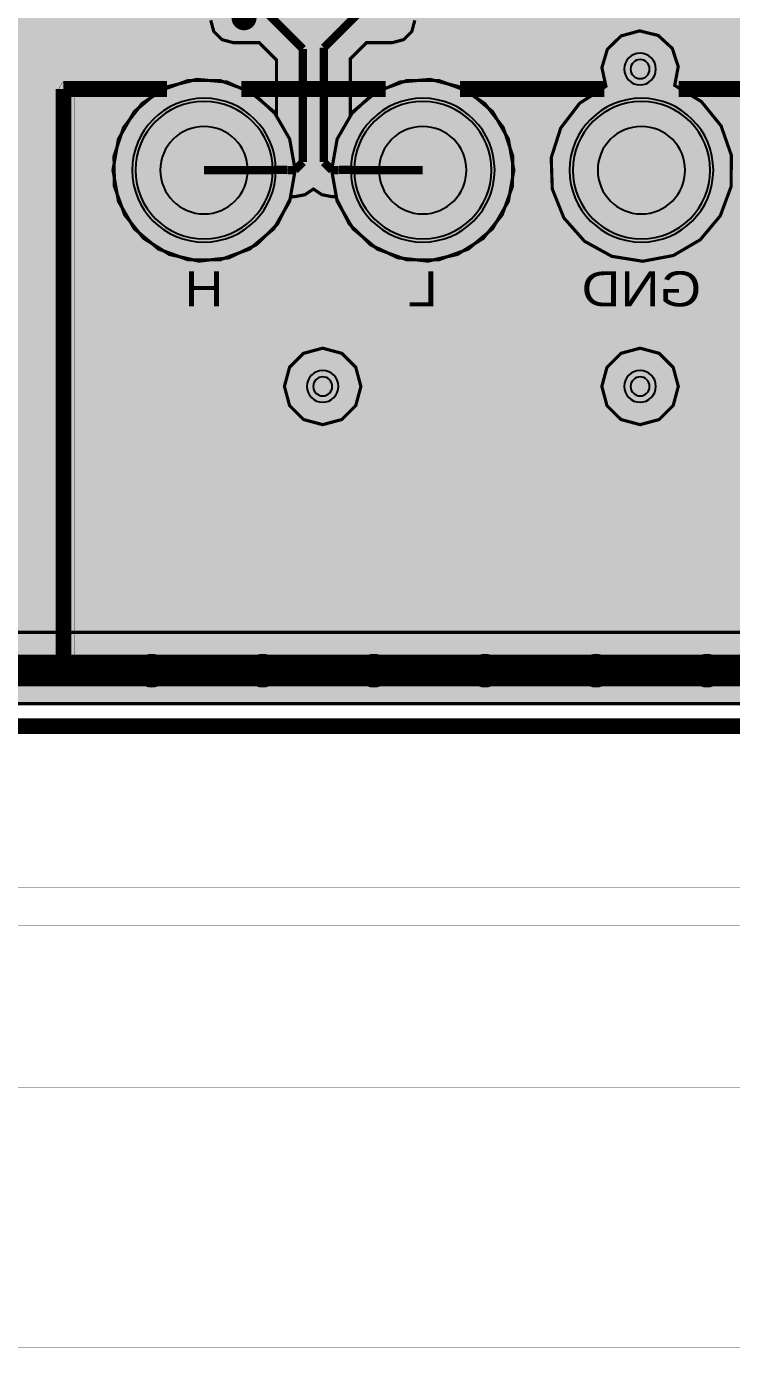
# Model space of a CAD drawing. Header units: millimetres. Extents: x -61 to 56, y -72 to 70.
# Drawn here: x 14.66 to 25.94, y -72.45 to -51.3 of the extents above; entities that cross this region are included whole.
import ezdxf
from ezdxf.enums import TextEntityAlignment as Align

# ---------------------------------------------------------------- set-up
doc = ezdxf.new("R2010")
doc.units = ezdxf.units.MM
doc.header["$MEASUREMENT"] = 0
for name, color, linetype, true_color in [('02GND', 7, 'Continuous', 0x999966), ('03POWER', 7, 'Continuous', 0x008000), ('Board-Outline-Layer', 7, 'Continuous', 0xff00ff), ('Bottom-Layer', 7, 'Continuous', 0x0000ff), ('Bottom-Paste-Mask-Layer', 7, 'Continuous', 0x800000), ('Bottom-Silkscreen-Layer', 7, 'Continuous', 0x66cc33), ('Bottom-Solder-Mask-Layer', 7, 'Continuous', 0xaa00ff), ('Document-Layer', 7, 'Continuous', 0xffffff), ('Hole-Layer', 7, 'Continuous', 0x222222), ('Multi-Layer', 7, 'Continuous', 0xc0c0c0), ('Top-Layer', 7, 'Continuous', 0xff0000), ('Top-Paste-Mask-Layer', 7, 'Continuous', 0x808080), ('Top-Silkscreen-Layer', 7, 'Continuous', 0xffcc00), ('Top-Solder-Mask-Layer', 7, 'Continuous', 0x800080)]:
    doc.layers.add(name, color=color, linetype=linetype, true_color=true_color)
doc.styles.get("Standard").update_dxf_attribs({"font": 'arial.ttf'})

msp = doc.modelspace()

# ---------------------------------------------------------------- hatches: boundary and pattern name
at = {"layer": '02GND'}
for points in [[(-49.642, 52.153), (49.642, 52.153), (49.642, -62.142), (-49.642, -62.142)], [(16.042, -53.6), (16.13, -54.099), (16.383, -54.537), (16.771, -54.863), (17.247, -55.036), (17.753, -55.036), (18.229, -54.863), (18.617, -54.537), (18.87, -54.099), (18.958, -53.6), (18.87, -53.101), (18.617, -52.663), (18.229, -52.337), (17.753, -52.164), (17.247, -52.164), (16.771, -52.337), (16.383, -52.663), (16.13, -53.101)], [(19.542, -53.6), (19.63, -54.099), (19.883, -54.537), (20.271, -54.863), (20.747, -55.036), (21.253, -55.036), (21.729, -54.863), (22.117, -54.537), (22.37, -54.099), (22.458, -53.6), (22.37, -53.101), (22.117, -52.663), (21.729, -52.337), (21.253, -52.164), (20.747, -52.164), (20.271, -52.337), (19.883, -52.663), (19.63, -53.101)]]:
    msp.add_hatch(color=256, dxfattribs=at).paths.add_polyline_path(points)
at = {"layer": '03POWER'}
for points in [[(48.499, -56.042), (48.581, -56.348), (48.806, -56.572), (49.112, -56.654), (49.418, -56.571), (49.642, -56.346), (49.642, -62.142), (44.192, -62.142), (44.393, -61.957), (44.493, -61.703), (44.472, -61.43), (45.189, -61.704), (45.95, -61.804), (46.713, -61.727), (47.438, -61.475), (48.085, -61.064), (48.62, -60.514), (49.014, -59.855), (49.245, -59.123), (49.302, -58.358), (49.18, -57.601), (48.887, -56.892), (48.438, -56.269), (47.858, -55.767), (47.177, -55.412), (46.434, -55.224), (45.666, -55.212), (44.917, -55.378), (44.226, -55.712), (43.631, -56.196), (43.164, -56.805), (42.849, -57.504), (42.704, -58.258), (42.737, -59.024), (42.946, -59.763), (43.32, -60.433), (43.838, -60.999), (-43.362, -60.999), (-43.621, -61.056), (-43.831, -61.218), (-43.953, -61.453), (-43.964, -61.718), (-43.863, -61.963), (-43.667, -62.142), (-49.642, -62.142), (-49.642, -56.582), (-49.433, -56.797), (-49.148, -56.888), (-48.853, -56.832), (-49.162, -57.541), (-49.298, -58.303), (-49.253, -59.075), (-49.03, -59.816), (-48.641, -60.484), (-48.107, -61.044), (-47.458, -61.464), (-46.728, -61.722), (-45.959, -61.803), (-45.192, -61.703), (-44.469, -61.428), (-43.83, -60.992), (-43.31, -60.419), (-42.937, -59.741), (-42.732, -58.995), (-42.707, -58.222), (-42.861, -57.464), (-43.188, -56.763), (-43.668, -56.157), (-44.277, -55.679), (-44.979, -55.356), (-45.738, -55.205), (-46.511, -55.234), (-47.256, -55.443), (-47.932, -55.818), (-48.502, -56.341), (-48.5, -56.309), (-48.499, -56.277), (-48.499, 51.315), (-19.403, 51.315), (-19.629, 51.144), (-19.755, 50.889), (-19.751, 50.604), (-19.619, 50.352), (-19.388, 50.187), (-19.658, 49.977), (-19.773, 49.655), (-19.698, 49.322), (-19.455, 49.081), (-19.684, 48.858), (-19.769, 48.551), (-19.689, 48.242), (-19.463, 48.016), (-19.155, 47.934), (-18.847, 48.018), (-18.624, 48.246), (-18.545, 48.556), (-18.633, 48.863), (-18.864, 49.083), (-18.625, 49.324), (-18.551, 49.655), (-18.665, 49.975), (-18.931, 50.185), (-18.698, 50.349), (-18.565, 50.601), (-18.56, 50.887), (-18.685, 51.143), (-18.912, 51.315), (48.426, 51.315), (48.499, 51.242)], [(24.52, -55.058), (25.011, -54.966), (25.442, -54.713), (25.762, -54.33), (25.935, -53.861), (25.939, -53.362), (25.774, -52.89), (25.459, -52.502), (25.032, -52.243), (25.089, -51.941), (24.993, -51.65), (24.768, -51.443), (24.47, -51.37), (24.174, -51.451), (23.955, -51.664), (23.867, -51.958), (23.932, -52.257), (23.512, -52.528), (23.208, -52.925), (23.056, -53.401), (23.073, -53.9), (23.258, -54.364), (23.589, -54.738), (24.026, -54.979)], [(16.042, -53.6), (16.13, -54.099), (16.383, -54.537), (16.771, -54.863), (17.247, -55.036), (17.753, -55.036), (18.229, -54.863), (18.617, -54.537), (18.87, -54.099), (18.958, -53.6), (18.87, -53.101), (18.617, -52.663), (18.229, -52.337), (17.753, -52.164), (17.247, -52.164), (16.771, -52.337), (16.383, -52.663), (16.13, -53.101)], [(19.542, -53.6), (19.63, -54.099), (19.883, -54.537), (20.271, -54.863), (20.747, -55.036), (21.253, -55.036), (21.729, -54.863), (22.117, -54.537), (22.37, -54.099), (22.458, -53.6), (22.37, -53.101), (22.117, -52.663), (21.729, -52.337), (21.253, -52.164), (20.747, -52.164), (20.271, -52.337), (19.883, -52.663), (19.63, -53.101)], [(18.786, -57.062), (18.868, -57.368), (19.092, -57.592), (19.398, -57.674), (19.704, -57.592), (19.928, -57.368), (20.01, -57.062), (19.928, -56.756), (19.704, -56.532), (19.398, -56.45), (19.092, -56.532), (18.868, -56.756)], [(23.866, -57.062), (23.948, -57.368), (24.172, -57.592), (24.478, -57.674), (24.784, -57.592), (25.008, -57.368), (25.09, -57.062), (25.008, -56.756), (24.784, -56.532), (24.478, -56.45), (24.172, -56.532), (23.948, -56.756)]]:
    msp.add_hatch(color=256, dxfattribs=at).paths.add_polyline_path(points)
at = {"layer": 'Bottom-Layer'}
for points in [[(-49.642, -62.142), (-49.642, 52.153), (49.642, 52.153), (49.642, -62.142)], [(16.042, -53.6), (16.13, -54.099), (16.383, -54.537), (16.771, -54.863), (17.247, -55.036), (17.753, -55.036), (18.229, -54.863), (18.617, -54.537), (18.87, -54.099), (18.958, -53.6), (18.87, -53.101), (18.617, -52.663), (18.229, -52.337), (17.753, -52.164), (17.247, -52.164), (16.771, -52.337), (16.383, -52.663), (16.13, -53.101)], [(19.542, -53.6), (19.63, -54.099), (19.883, -54.537), (20.271, -54.863), (20.747, -55.036), (21.253, -55.036), (21.729, -54.863), (22.117, -54.537), (22.37, -54.099), (22.458, -53.6), (22.37, -53.101), (22.117, -52.663), (21.729, -52.337), (21.253, -52.164), (20.747, -52.164), (20.271, -52.337), (19.883, -52.663), (19.63, -53.101)], [(16.4, -53.6, 1), (18.6, -53.6, 1)], [(19.9, -53.6, 1), (22.1, -53.6, 1)], [(23.4, -53.6, 1), (25.6, -53.6, 1)]]:
    msp.add_hatch(color=256, dxfattribs=at).paths.add_polyline_path(points)
at = {"layer": 'Bottom-Paste-Mask-Layer'}
for points in [[(16.4, -53.6, 1), (18.6, -53.6, 1)], [(19.9, -53.6, 1), (22.1, -53.6, 1)], [(23.4, -53.6, 1), (25.6, -53.6, 1)]]:
    msp.add_hatch(color=256, dxfattribs=at).paths.add_polyline_path(points)
at = {"layer": 'Bottom-Solder-Mask-Layer'}
for points in [[(16.349, -53.6, 1), (18.651, -53.6, 1)], [(19.849, -53.6, 1), (22.151, -53.6, 1)], [(23.349, -53.6, 1), (25.651, -53.6, 1)]]:
    msp.add_hatch(color=256, dxfattribs=at).paths.add_polyline_path(points)
at = {"layer": 'Document-Layer'}
msp.add_hatch(color=256, dxfattribs=at).paths.add_polyline_path([(15.427, -52.3), (15.427, -61.373), (26.573, -61.373), (26.573, -52.3), (26.637, -52.19), (26.764, -52.19), (26.827, -52.3), (26.827, -61.5), (26.79, -61.59), (26.7, -61.627), (15.3, -61.627), (15.21, -61.59), (15.173, -61.5), (15.173, -52.3), (15.237, -52.19), (15.364, -52.19)])
msp.add_hatch(color=256, dxfattribs=at).paths.add_polyline_path([(15.427, -52.3), (15.427, -61.373), (26.573, -61.373), (26.573, -52.3), (26.637, -52.19), (26.764, -52.19), (26.827, -52.3), (26.827, -61.5), (26.79, -61.59), (26.7, -61.627), (15.3, -61.627), (15.21, -61.59), (15.173, -61.5), (15.173, -52.3), (15.237, -52.19), (15.364, -52.19)])
at = {"layer": 'Hole-Layer'}
for points in [[(16.8, -53.6, 1), (18.2, -53.6, 1)], [(20.3, -53.6, 1), (21.7, -53.6, 1)], [(23.8, -53.6, 1), (25.2, -53.6, 1)]]:
    msp.add_hatch(color=256, dxfattribs=at).paths.add_polyline_path(points)
at = {"layer": 'Multi-Layer'}
for points in [[(16.4, -53.6, 1), (18.6, -53.6, 1)], [(16.4, -53.6, 1), (18.6, -53.6, 1)], [(16.4, -53.6, 1), (18.6, -53.6, 1)], [(19.9, -53.6, 1), (22.1, -53.6, 1)], [(19.9, -53.6, 1), (22.1, -53.6, 1)], [(19.9, -53.6, 1), (22.1, -53.6, 1)], [(23.4, -53.6, 1), (25.6, -53.6, 1)], [(23.4, -53.6, 1), (25.6, -53.6, 1)], [(23.4, -53.6, 1), (25.6, -53.6, 1)]]:
    msp.add_hatch(color=256, dxfattribs=at).paths.add_polyline_path(points)
at = {"layer": 'Top-Layer'}
for points in [[(-49.642, -62.142), (-49.642, 52.153), (49.642, 52.153), (49.642, -62.142)], [(18.618, -47.308), (18.618, -47.582), (18.372, -47.828), (18.28, -47.966), (18.248, -48.128), (18.248, -49.489), (17.991, -49.746), (17.95, -49.793), (17.917, -49.845), (17.695, -49.965), (17.607, -50.2), (17.607, -51.2), (17.655, -51.379), (17.786, -51.51), (17.965, -51.558), (18.381, -51.558), (18.658, -51.835), (18.658, -52.714), (18.304, -52.384), (17.862, -52.188), (17.38, -52.147), (16.911, -52.266), (16.507, -52.533), (16.212, -52.917), (16.059, -53.376), (16.065, -53.86), (16.229, -54.315), (16.533, -54.692), (16.944, -54.948), (17.415, -55.056), (17.896, -55.003), (18.334, -54.796), (18.679, -54.458), (18.895, -54.024), (18.953, -54.024), (19.113, -53.993), (19.25, -53.903), (19.387, -53.993), (19.547, -54.024), (19.605, -54.024), (19.821, -54.458), (20.166, -54.796), (20.604, -55.003), (21.085, -55.056), (21.556, -54.948), (21.967, -54.692), (22.271, -54.315), (22.435, -53.86), (22.441, -53.376), (22.288, -52.917), (21.993, -52.533), (21.589, -52.266), (21.12, -52.147), (20.638, -52.188), (20.196, -52.384), (19.842, -52.714), (19.842, -51.816), (20.1, -51.558), (20.515, -51.558), (20.694, -51.51), (20.825, -51.379), (20.873, -51.2), (20.873, -50.2), (20.785, -49.965), (20.564, -49.845), (20.531, -49.793), (20.49, -49.746), (20.23, -49.486), (20.229, -49.477), (20.228, -49.468), (20.228, -49.342), (20.232, -49.309), (20.233, -49.276), (20.233, -48.128), (20.201, -47.966), (20.109, -47.828), (19.801, -47.52), (19.801, -47.352), (19.825, -47.328), (20.161, -47.504), (20.532, -47.581), (20.91, -47.552), (21.265, -47.42), (21.57, -47.195), (21.801, -46.895), (21.801, -47.226), (21.849, -47.405), (21.98, -47.536), (22.159, -47.584), (24.159, -47.584), (24.338, -47.536), (24.469, -47.405), (24.517, -47.226), (24.517, -45.226), (24.469, -45.046), (24.338, -44.915), (24.159, -44.867), (22.159, -44.867), (21.98, -44.915), (21.849, -45.046), (21.801, -45.226), (21.801, -45.556), (21.467, -45.165), (21.012, -44.926), (20.501, -44.873), (20.007, -45.013), (19.969, -44.976), (19.969, -44.454), (21.757, -44.454), (21.919, -44.422), (22.057, -44.33), (22.702, -43.685), (22.794, -43.547), (22.826, -43.385), (22.826, -40.19), (22.794, -40.028), (22.702, -39.89), (21.836, -39.024), (21.698, -38.932), (21.536, -38.9), (19.362, -38.9), (19.199, -38.932), (19.062, -39.024), (18.489, -39.597), (18.444, -39.649), (18.409, -39.707), (18.093, -39.742), (17.832, -39.922), (17.686, -40.205), (17.529, -39.909), (17.245, -39.731), (16.91, -39.717), (16.613, -39.871), (16.431, -40.152), (13.292, -39.016), (13.292, -38.554), (13.244, -38.375), (13.113, -38.244), (12.934, -38.196), (11.584, -38.196), (11.405, -38.244), (11.274, -38.375), (11.226, -38.554), (11.226, -38.674), (10.923, -38.66), (10.651, -38.792), (10, -38.792), (9.836, -38.819), (9.689, -38.898), (9.414, -39.025), (9.233, -39.268), (9.192, -39.569), (9.299, -39.852), (9.529, -40.049), (9.826, -40.112), (10.116, -40.024), (10.329, -39.808), (10.776, -39.808), (10.997, -39.869), (11.226, -39.845), (11.226, -39.964), (11.274, -40.143), (11.405, -40.274), (11.584, -40.322), (12.934, -40.322), (13.103, -40.28), (13.233, -40.162), (14.145, -40.492), (11.05, -40.492), (10.817, -40.538), (10.62, -40.67), (10.07, -41.22), (9.938, -41.417), (9.892, -41.65), (9.892, -44.03), (9.888, -44.113), (9.895, -44.195), (9.614, -44.217), (9.372, -44.362), (9.221, -44.601), (9.193, -44.882), (9.294, -45.145), (9.503, -45.335), (9.774, -45.412), (10.051, -45.358), (11.949, -45.358), (12.246, -45.41), (12.532, -45.314), (12.738, -45.093), (12.812, -44.8), (12.738, -44.507), (12.532, -44.286), (12.246, -44.19), (11.949, -44.242), (11.095, -44.242), (11.111, -44.137), (11.108, -44.03), (11.108, -41.902), (11.302, -41.708), (14.948, -41.708), (15.171, -41.931), (15.415, -42.115), (15.718, -42.158), (16.004, -42.05), (16.201, -41.816), (16.261, -41.516), (16.168, -41.224), (16.399, -41.308), (16.399, -41.565), (16.474, -41.87), (16.683, -42.104), (16.977, -42.213), (17.287, -42.173), (17.544, -41.993), (17.686, -41.714), (17.851, -42.018), (18.148, -42.194), (18.494, -42.194), (18.791, -42.018), (18.956, -41.714), (19.099, -41.993), (19.355, -42.173), (19.666, -42.213), (19.96, -42.104), (20.168, -41.87), (20.243, -41.565), (20.243, -40.353), (20.229, -40.215), (20.185, -40.083), (21.221, -40.083), (21.643, -40.505), (21.643, -40.625), (21.503, -40.664), (21.385, -40.747), (21.256, -40.876), (21.164, -41.014), (21.132, -41.176), (21.132, -41.466), (21.164, -41.628), (21.256, -41.766), (21.36, -41.87), (21.256, -41.974), (21.164, -42.111), (21.132, -42.273), (21.132, -42.563), (21.164, -42.726), (21.256, -42.863), (21.385, -42.993), (21.486, -43.067), (21.604, -43.109), (21.442, -43.271), (19.589, -43.271), (19.426, -43.303), (19.289, -43.395), (18.909, -43.774), (18.817, -43.912), (18.785, -44.074), (18.785, -44.976), (18.582, -45.179), (17.569, -45.179), (17.39, -45.227), (17.259, -45.358), (17.211, -45.537), (17.211, -46.914), (17.259, -47.093), (17.39, -47.224), (17.569, -47.272), (18.582, -47.272)], [(16.4, -53.6, 1), (18.6, -53.6, 1)], [(19.9, -53.6, 1), (22.1, -53.6, 1)], [(23.4, -53.6, 1), (25.6, -53.6, 1)]]:
    msp.add_hatch(color=256, dxfattribs=at).paths.add_polyline_path(points)
at = {"layer": 'Top-Paste-Mask-Layer'}
for points in [[(16.4, -53.6, 1), (18.6, -53.6, 1)], [(19.9, -53.6, 1), (22.1, -53.6, 1)], [(23.4, -53.6, 1), (25.6, -53.6, 1)]]:
    msp.add_hatch(color=256, dxfattribs=at).paths.add_polyline_path(points)
at = {"layer": 'Top-Solder-Mask-Layer'}
for points in [[(16.349, -53.6, 1), (18.651, -53.6, 1)], [(19.849, -53.6, 1), (22.151, -53.6, 1)], [(23.349, -53.6, 1), (25.651, -53.6, 1)]]:
    msp.add_hatch(color=256, dxfattribs=at).paths.add_polyline_path(points)

# ---------------------------------------------------------------- linework, layer by layer
at = {"layer": '02GND'}
for points, const_width in [([(-55.987, -65.689), (-55.987, 65.092), (56.11, 65.092), (56.11, -65.689)], 0.00508), ([(-49.642, 52.153), (49.642, 52.153), (49.642, -62.142), (-49.642, -62.142)], 0.0508), ([(16.042, -53.6), (16.13, -54.099), (16.383, -54.537), (16.771, -54.863), (17.247, -55.036), (17.753, -55.036), (18.229, -54.863), (18.617, -54.537), (18.87, -54.099), (18.958, -53.6), (18.87, -53.101), (18.617, -52.663), (18.229, -52.337), (17.753, -52.164), (17.247, -52.164), (16.771, -52.337), (16.383, -52.663), (16.13, -53.101)], 0.0508), ([(19.542, -53.6), (19.63, -54.099), (19.883, -54.537), (20.271, -54.863), (20.747, -55.036), (21.253, -55.036), (21.729, -54.863), (22.117, -54.537), (22.37, -54.099), (22.458, -53.6), (22.37, -53.101), (22.117, -52.663), (21.729, -52.337), (21.253, -52.164), (20.747, -52.164), (20.271, -52.337), (19.883, -52.663), (19.63, -53.101)], 0.0508)]:
    msp.add_lwpolyline(points, close=True, dxfattribs=dict(at, const_width=const_width))
at = {"layer": '03POWER'}
for points, const_width in [([(-61.075, -68.281), (-61.075, 70.393), (53.654, 70.393), (53.654, -68.281)], 0.00508), ([(24.52, -55.058), (25.011, -54.966), (25.442, -54.713), (25.762, -54.33), (25.935, -53.861), (25.939, -53.362), (25.774, -52.89), (25.459, -52.502), (25.032, -52.243), (25.089, -51.941), (24.993, -51.65), (24.768, -51.443), (24.47, -51.37), (24.174, -51.451), (23.955, -51.664), (23.867, -51.958), (23.932, -52.257), (23.512, -52.528), (23.208, -52.925), (23.056, -53.401), (23.073, -53.9), (23.258, -54.364), (23.589, -54.738), (24.026, -54.979)], 0.0508), ([(16.042, -53.6), (16.13, -54.099), (16.383, -54.537), (16.771, -54.863), (17.247, -55.036), (17.753, -55.036), (18.229, -54.863), (18.617, -54.537), (18.87, -54.099), (18.958, -53.6), (18.87, -53.101), (18.617, -52.663), (18.229, -52.337), (17.753, -52.164), (17.247, -52.164), (16.771, -52.337), (16.383, -52.663), (16.13, -53.101)], 0.0508), ([(19.542, -53.6), (19.63, -54.099), (19.883, -54.537), (20.271, -54.863), (20.747, -55.036), (21.253, -55.036), (21.729, -54.863), (22.117, -54.537), (22.37, -54.099), (22.458, -53.6), (22.37, -53.101), (22.117, -52.663), (21.729, -52.337), (21.253, -52.164), (20.747, -52.164), (20.271, -52.337), (19.883, -52.663), (19.63, -53.101)], 0.0508), ([(18.786, -57.062), (18.868, -57.368), (19.092, -57.592), (19.398, -57.674), (19.704, -57.592), (19.928, -57.368), (20.01, -57.062), (19.928, -56.756), (19.704, -56.532), (19.398, -56.45), (19.092, -56.532), (18.868, -56.756)], 0.0508), ([(23.866, -57.062), (23.948, -57.368), (24.172, -57.592), (24.478, -57.674), (24.784, -57.592), (25.008, -57.368), (25.09, -57.062), (25.008, -56.756), (24.784, -56.532), (24.478, -56.45), (24.172, -56.532), (23.948, -56.756)], 0.0508)]:
    msp.add_lwpolyline(points, close=True, dxfattribs=dict(at, const_width=const_width))
for points, const_width in [([(43.838, -60.999), (-43.362, -60.999)], 0.0508), ([(11.883, -61.611), (16.661, -61.611)], 0.508), ([(16.661, -61.611), (18.439, -61.611)], 0.508), ([(18.439, -61.611), (20.217, -61.611)], 0.508), ([(20.217, -61.611), (21.995, -61.611)], 0.508), ([(21.995, -61.611), (23.773, -61.611)], 0.508), ([(23.773, -61.611), (25.551, -61.611)], 0.508), ([(25.551, -61.611), (27.329, -61.611)], 0.508)]:
    msp.add_lwpolyline(points, dxfattribs=dict(at, const_width=const_width))
at = {"layer": 'Board-Outline-Layer', "const_width": 0.254}
msp.add_lwpolyline([(-50, -62.5), (-50, 62.5), (50, 62.5), (50, -62.5)], close=True, dxfattribs=at)
at = {"layer": 'Bottom-Layer'}
for points, const_width in [([(-54.628, -65.079), (-54.628, 58.07), (53.522, 58.07), (53.522, -65.079)], 0.00508), ([(-49.642, -62.142), (-49.642, 52.153), (49.642, 52.153), (49.642, -62.142)], 0.0508), ([(16.042, -53.6), (16.13, -54.099), (16.383, -54.537), (16.771, -54.863), (17.247, -55.036), (17.753, -55.036), (18.229, -54.863), (18.617, -54.537), (18.87, -54.099), (18.958, -53.6), (18.87, -53.101), (18.617, -52.663), (18.229, -52.337), (17.753, -52.164), (17.247, -52.164), (16.771, -52.337), (16.383, -52.663), (16.13, -53.101)], 0.0508), ([(19.542, -53.6), (19.63, -54.099), (19.883, -54.537), (20.271, -54.863), (20.747, -55.036), (21.253, -55.036), (21.729, -54.863), (22.117, -54.537), (22.37, -54.099), (22.458, -53.6), (22.37, -53.101), (22.117, -52.663), (21.729, -52.337), (21.253, -52.164), (20.747, -52.164), (20.271, -52.337), (19.883, -52.663), (19.63, -53.101)], 0.0508)]:
    msp.add_lwpolyline(points, close=True, dxfattribs=dict(at, const_width=const_width))
for points in [[(16.4, -53.6, 1), (18.6, -53.6, 1)], [(19.9, -53.6, 1), (22.1, -53.6, 1)], [(23.4, -53.6, 1), (25.6, -53.6, 1)]]:
    msp.add_lwpolyline(points, format="xyb", close=True, dxfattribs=at)
at = {"layer": 'Bottom-Paste-Mask-Layer'}
for points in [[(16.4, -53.6, 1), (18.6, -53.6, 1)], [(19.9, -53.6, 1), (22.1, -53.6, 1)], [(23.4, -53.6, 1), (25.6, -53.6, 1)]]:
    msp.add_lwpolyline(points, format="xyb", close=True, dxfattribs=at)
at = {"layer": 'Bottom-Solder-Mask-Layer'}
for points in [[(16.349, -53.6, 1), (18.651, -53.6), (18.651, -53.6, 1), (16.349, -53.6)], [(19.849, -53.6, 1), (22.151, -53.6), (22.151, -53.6, 1), (19.849, -53.6)], [(23.349, -53.6, 1), (25.651, -53.6), (25.651, -53.6, 1), (23.349, -53.6)]]:
    msp.add_lwpolyline(points, format="xyb", dxfattribs=at)
at = {"layer": 'Document-Layer', "const_width": 0.2}
msp.add_lwpolyline([(18.04, -51.16, 1), (18.24, -51.16, 1)], format="xyb", close=True, dxfattribs=at)
msp.add_lwpolyline([(18.04, -51.16, 1), (18.24, -51.16, 1)], format="xyb", close=True, dxfattribs=at)
at = {"layer": 'Document-Layer', "const_width": 0.00508}
msp.add_lwpolyline([(15.427, -52.3), (15.427, -61.373), (26.573, -61.373), (26.573, -52.3), (26.637, -52.19), (26.764, -52.19), (26.827, -52.3), (26.827, -61.5), (26.79, -61.59), (26.7, -61.627), (15.3, -61.627), (15.21, -61.59), (15.173, -61.5), (15.173, -52.3), (15.237, -52.19), (15.364, -52.19)], close=True, dxfattribs=at)
msp.add_lwpolyline([(15.427, -52.3), (15.427, -61.373), (26.573, -61.373), (26.573, -52.3), (26.637, -52.19), (26.764, -52.19), (26.827, -52.3), (26.827, -61.5), (26.79, -61.59), (26.7, -61.627), (15.3, -61.627), (15.21, -61.59), (15.173, -61.5), (15.173, -52.3), (15.237, -52.19), (15.364, -52.19)], close=True, dxfattribs=at)
at = {"layer": 'Hole-Layer'}
for points in [[(24.326, -51.982, 1), (24.631, -51.982, 1)], [(19.246, -57.062, 1), (19.551, -57.062, 1)], [(24.326, -57.062, 1), (24.631, -57.062, 1)], [(16.509, -61.611, 1), (16.814, -61.611, 1)], [(18.287, -61.611, 1), (18.592, -61.611, 1)], [(20.065, -61.611, 1), (20.37, -61.611, 1)], [(21.843, -61.611, 1), (22.148, -61.611, 1)], [(23.621, -61.611, 1), (23.926, -61.611, 1)], [(25.399, -61.611, 1), (25.704, -61.611, 1)]]:
    msp.add_lwpolyline(points, format="xyb", close=True, dxfattribs=at)
for points in [[(16.8, -53.6, 1), (18.2, -53.6), (18.2, -53.6, 1), (16.8, -53.6)], [(20.3, -53.6, 1), (21.7, -53.6), (21.7, -53.6, 1), (20.3, -53.6)], [(23.8, -53.6, 1), (25.2, -53.6), (25.2, -53.6, 1), (23.8, -53.6)]]:
    msp.add_lwpolyline(points, format="xyb", dxfattribs=at)
at = {"layer": 'Multi-Layer'}
for points in [[(24.224, -51.982, 1), (24.732, -51.982, 1)], [(16.4, -53.6, 1), (18.6, -53.6, 1)], [(16.4, -53.6, 1), (18.6, -53.6, 1)], [(16.4, -53.6, 1), (18.6, -53.6, 1)], [(19.9, -53.6, 1), (22.1, -53.6, 1)], [(19.9, -53.6, 1), (22.1, -53.6, 1)], [(19.9, -53.6, 1), (22.1, -53.6, 1)], [(23.4, -53.6, 1), (25.6, -53.6, 1)], [(23.4, -53.6, 1), (25.6, -53.6, 1)], [(23.4, -53.6, 1), (25.6, -53.6, 1)], [(19.144, -57.062, 1), (19.652, -57.062, 1)], [(24.224, -57.062, 1), (24.732, -57.062, 1)], [(16.407, -61.611, 1), (16.915, -61.611, 1)], [(18.185, -61.611, 1), (18.693, -61.611, 1)], [(19.963, -61.611, 1), (20.471, -61.611, 1)], [(21.741, -61.611, 1), (22.249, -61.611, 1)], [(23.519, -61.611, 1), (24.027, -61.611, 1)], [(25.297, -61.611, 1), (25.805, -61.611, 1)]]:
    msp.add_lwpolyline(points, format="xyb", close=True, dxfattribs=at)
at = {"layer": 'Top-Layer'}
for points, const_width in [([(-56.996, -72.447), (-56.996, 55.439), (53.522, 55.439), (53.522, -72.447)], 0.00508), ([(-49.642, -62.142), (-49.642, 52.153), (49.642, 52.153), (49.642, -62.142)], 0.0508)]:
    msp.add_lwpolyline(points, close=True, dxfattribs=dict(at, const_width=const_width))
for points, const_width in [([(19.082, -51.66), (18.29, -50.868)], 0.132), ([(19.418, -51.64), (20.19, -50.868)], 0.132), ([(17.607, -51.2), (17.655, -51.379), (17.786, -51.51), (17.965, -51.558), (18.381, -51.558), (18.658, -51.835), (18.658, -52.714), (18.304, -52.384), (17.862, -52.188), (17.38, -52.147), (16.911, -52.266), (16.507, -52.533), (16.212, -52.917), (16.059, -53.376), (16.065, -53.86), (16.229, -54.315), (16.533, -54.692), (16.944, -54.948), (17.415, -55.056), (17.896, -55.003), (18.334, -54.796), (18.679, -54.458), (18.895, -54.024), (18.953, -54.024), (19.113, -53.993), (19.25, -53.903), (19.387, -53.993), (19.547, -54.024), (19.605, -54.024), (19.821, -54.458), (20.166, -54.796), (20.604, -55.003), (21.085, -55.056), (21.556, -54.948), (21.967, -54.692), (22.271, -54.315), (22.435, -53.86), (22.441, -53.376), (22.288, -52.917), (21.993, -52.533), (21.589, -52.266), (21.12, -52.147), (20.638, -52.188), (20.196, -52.384), (19.842, -52.714), (19.842, -51.816), (20.1, -51.558), (20.515, -51.558), (20.694, -51.51), (20.825, -51.379), (20.873, -51.2)], 0.0508), ([(19.082, -53.471), (19.082, -51.66)], 0.132), ([(19.418, -53.471), (19.418, -51.64)], 0.132), ([(18.953, -53.6), (19.082, -53.471)], 0.132), ([(19.547, -53.6), (19.418, -53.471)], 0.132), ([(17.5, -53.6), (18.61, -53.6)], 0.132), ([(18.61, -53.6), (18.616, -53.594)], 0.132), ([(18.616, -53.594), (18.833, -53.594)], 0.132), ([(18.833, -53.594), (18.839, -53.6)], 0.132), ([(18.839, -53.6), (18.953, -53.6)], 0.132), ([(19.654, -53.6), (19.547, -53.6)], 0.132), ([(19.66, -53.594), (19.654, -53.6)], 0.132), ([(19.862, -53.594), (19.66, -53.594)], 0.132), ([(19.868, -53.6), (19.862, -53.594)], 0.132), ([(21, -53.6), (19.868, -53.6)], 0.132)]:
    msp.add_lwpolyline(points, dxfattribs=dict(at, const_width=const_width))
for points in [[(16.4, -53.6, 1), (18.6, -53.6, 1)], [(19.9, -53.6, 1), (22.1, -53.6, 1)], [(23.4, -53.6, 1), (25.6, -53.6, 1)]]:
    msp.add_lwpolyline(points, format="xyb", close=True, dxfattribs=at)
at = {"layer": 'Top-Paste-Mask-Layer'}
for points in [[(16.4, -53.6, 1), (18.6, -53.6, 1)], [(19.9, -53.6, 1), (22.1, -53.6, 1)], [(23.4, -53.6, 1), (25.6, -53.6, 1)]]:
    msp.add_lwpolyline(points, format="xyb", close=True, dxfattribs=at)
at = {"layer": 'Top-Silkscreen-Layer', "const_width": 0.254}
for points in [[(15.25, -52.3), (15.25, -61.5)], [(15.25, -52.3), (16.905, -52.3)], [(15.25, -52.3), (15.25, -61.5)], [(15.25, -52.3), (16.905, -52.3)], [(18.095, -52.3), (20.405, -52.3)], [(18.095, -52.3), (20.405, -52.3)], [(21.595, -52.3), (23.905, -52.3)], [(21.595, -52.3), (23.905, -52.3)], [(26.75, -52.3), (25.095, -52.3)], [(26.75, -52.3), (25.095, -52.3)], [(15.25, -61.5), (26.75, -61.5)], [(15.25, -61.5), (26.75, -61.5)]]:
    msp.add_lwpolyline(points, dxfattribs=at)
at = {"layer": 'Top-Solder-Mask-Layer'}
for points in [[(16.349, -53.6, 1), (18.651, -53.6), (18.651, -53.6, 1), (16.349, -53.6)], [(19.849, -53.6, 1), (22.151, -53.6), (22.151, -53.6, 1), (19.849, -53.6)], [(23.349, -53.6, 1), (25.651, -53.6), (25.651, -53.6, 1), (23.349, -53.6)]]:
    msp.add_lwpolyline(points, format="xyb", dxfattribs=at)

# ---------------------------------------------------------------- texts
at = {"layer": 'Bottom-Silkscreen-Layer', "text_generation_flag": 2, "width": 1.1}
for s, p in [('H', (17.5, -55.5)), ('L', (21, -55.5)), ('GND', (24.5, -55.5))]:
    msp.add_text(s, height=0.56, dxfattribs=at).set_placement(p, align=Align.MIDDLE_CENTER)

doc.saveas('drawing.dxf')
